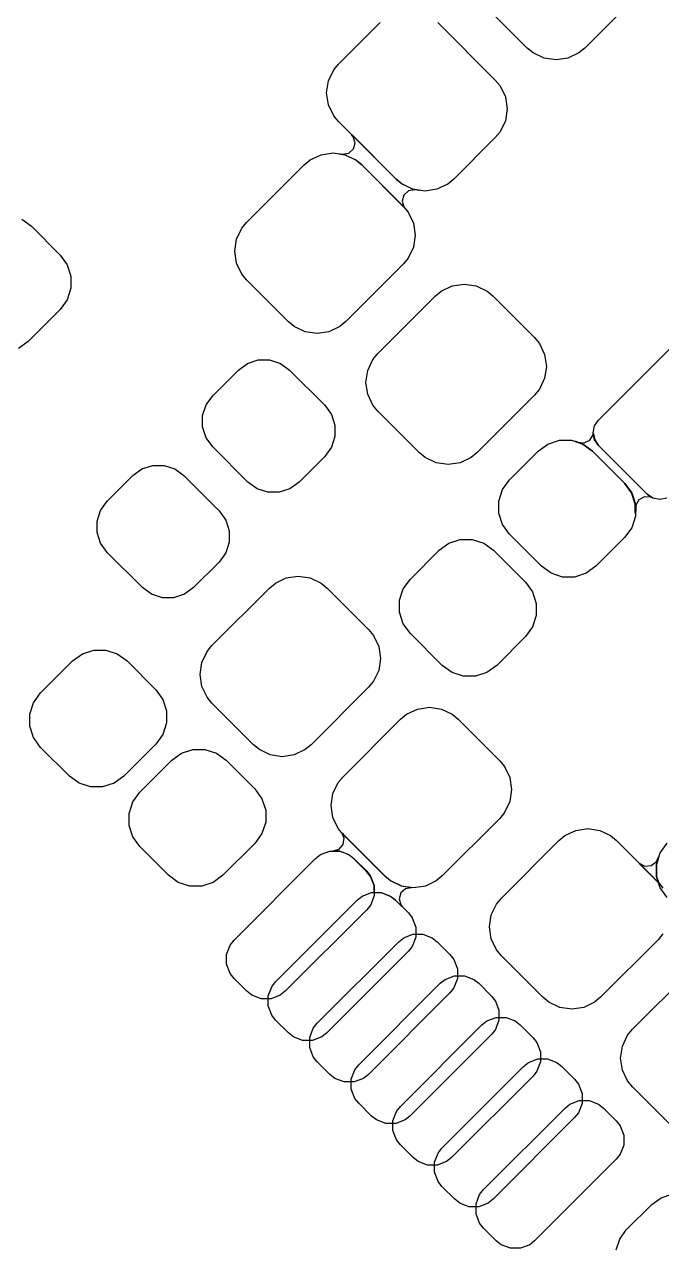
# Model space of a CAD drawing. Extents: x 4.32 to 8.86, y -5.17 to -1.84.
# Drawn here: x 5.364 to 5.641, y -3.654 to -3.121 of the extents above; entities that cross this region are included whole.
import ezdxf

# ---------------------------------------------------------------- set-up
doc = ezdxf.new("R2010")
doc.units = 0
doc.header["$MEASUREMENT"] = 0
doc.layers.add('BLACK', color=7, linetype='CONTINUOUS')

msp = doc.modelspace()

# ---------------------------------------------------------------- linework, layer by layer
at = {"layer": 'BLACK', "linetype": 'CONTINUOUS'}
for p, q in [((5.58248, -3.13155), (5.55742, -3.1065)), ((5.62563, -3.11346), (5.60753, -3.13155)), ((5.50035, -3.13851), (5.51845, -3.12042)), ((5.5435, -3.12042), (5.56856, -3.14547)), ((5.58505, -3.13368), (5.58248, -3.13155)), ((5.60753, -3.13155), (5.60496, -3.13368)), ((5.5898, -3.13596), (5.58505, -3.13368)), ((5.59501, -3.13674), (5.5898, -3.13596)), ((5.60022, -3.13596), (5.59501, -3.13674)), ((5.60496, -3.13368), (5.60022, -3.13596)), ((5.49595, -3.14583), (5.49823, -3.14108)), ((5.49823, -3.14108), (5.50035, -3.13851)), ((5.49517, -3.15104), (5.49595, -3.14583)), ((5.56856, -3.14547), (5.57069, -3.14804)), ((5.49595, -3.15625), (5.49517, -3.15104)), ((5.57069, -3.14804), (5.57297, -3.15279)), ((5.57297, -3.15279), (5.57375, -3.158)), ((5.49823, -3.161), (5.49595, -3.15625)), ((5.57375, -3.158), (5.57297, -3.16321)), ((5.50035, -3.16357), (5.49823, -3.161)), ((5.57297, -3.16321), (5.57069, -3.16796)), ((5.52541, -3.18862), (5.50035, -3.16357)), ((5.57069, -3.16796), (5.56856, -3.17053)), ((5.50611, -3.16937), (5.50618, -3.16932)), ((5.50613, -3.16945), (5.50611, -3.16937)), ((5.50675, -3.17021), (5.50613, -3.16945)), ((5.50618, -3.16932), (5.50624, -3.16934)), ((5.50624, -3.16934), (5.52546, -3.18856)), ((5.50755, -3.17282), (5.50675, -3.17021)), ((5.50681, -3.17545), (5.50755, -3.17282)), ((5.56856, -3.17053), (5.55046, -3.18862)), ((5.48799, -3.18024), (5.49274, -3.17796)), ((5.49274, -3.17796), (5.49795, -3.17717)), ((5.49795, -3.17717), (5.50315, -3.17796)), ((5.50014, -3.17754), (5.50016, -3.17747)), ((5.50021, -3.17759), (5.50014, -3.17754)), ((5.50016, -3.17747), (5.50023, -3.17744)), ((5.50313, -3.17803), (5.50021, -3.17759)), ((5.50023, -3.17744), (5.50206, -3.17768)), ((5.50206, -3.17768), (5.50477, -3.17726)), ((5.50786, -3.1803), (5.50313, -3.17803)), ((5.50315, -3.17796), (5.5079, -3.18024)), ((5.50477, -3.17726), (5.50681, -3.17545)), ((5.46036, -3.20742), (5.48542, -3.18236)), ((5.48542, -3.18236), (5.48799, -3.18024)), ((5.51042, -3.18242), (5.50786, -3.1803)), ((5.5079, -3.18024), (5.51047, -3.18236)), ((5.52851, -3.20051), (5.51042, -3.18242)), ((5.51047, -3.18236), (5.52857, -3.20046)), ((5.52798, -3.19075), (5.52541, -3.18862)), ((5.52546, -3.18856), (5.52802, -3.19068)), ((5.55046, -3.18862), (5.5479, -3.19075)), ((5.53273, -3.19303), (5.52798, -3.19075)), ((5.52802, -3.19068), (5.53275, -3.19295)), ((5.53082, -3.19369), (5.52878, -3.1955)), ((5.53353, -3.19327), (5.53082, -3.19369)), ((5.53794, -3.19381), (5.53273, -3.19303)), ((5.53275, -3.19295), (5.53568, -3.19339)), ((5.53565, -3.19355), (5.53353, -3.19327)), ((5.53573, -3.19352), (5.53565, -3.19355)), ((5.53568, -3.19339), (5.53574, -3.19344)), ((5.53574, -3.19344), (5.53573, -3.19352)), ((5.54315, -3.19303), (5.53794, -3.19381)), ((5.5479, -3.19075), (5.54315, -3.19303)), ((5.52878, -3.1955), (5.52804, -3.19812)), ((5.52804, -3.19812), (5.52882, -3.20064)), ((5.52868, -3.20072), (5.52851, -3.20051)), ((5.52857, -3.20046), (5.53069, -3.20303)), ((5.52872, -3.20074), (5.52868, -3.20072)), ((5.5288, -3.20072), (5.52872, -3.20074)), ((5.52882, -3.20064), (5.5288, -3.20072)), ((5.36244, -3.20602), (5.36668, -3.2091)), ((5.53069, -3.20303), (5.53297, -3.20778)), ((5.36668, -3.2091), (5.37921, -3.22162)), ((5.45596, -3.21474), (5.45824, -3.20999)), ((5.45824, -3.20999), (5.46036, -3.20742)), ((5.53297, -3.20778), (5.53376, -3.21299)), ((5.45517, -3.21995), (5.45596, -3.21474)), ((5.53376, -3.21299), (5.53297, -3.21819)), ((5.37921, -3.22162), (5.38228, -3.22586)), ((5.45596, -3.22515), (5.45517, -3.21995)), ((5.53297, -3.21819), (5.53069, -3.22294)), ((5.38228, -3.22586), (5.3839, -3.23084)), ((5.45824, -3.2299), (5.45596, -3.22515)), ((5.52857, -3.22551), (5.50351, -3.25057)), ((5.53069, -3.22294), (5.52857, -3.22551)), ((5.3839, -3.23084), (5.3839, -3.23607)), ((5.46036, -3.23247), (5.45824, -3.2299)), ((5.47846, -3.25057), (5.46036, -3.23247)), ((5.3839, -3.23607), (5.38228, -3.24105)), ((5.54249, -3.23943), (5.54506, -3.23731)), ((5.54506, -3.23731), (5.54981, -3.23503)), ((5.54981, -3.23503), (5.55501, -3.23424)), ((5.55501, -3.23424), (5.56022, -3.23503)), ((5.56022, -3.23503), (5.56497, -3.23731)), ((5.56497, -3.23731), (5.56754, -3.23943)), ((5.38228, -3.24105), (5.37921, -3.24529)), ((5.51743, -3.26449), (5.54249, -3.23943)), ((5.56754, -3.23943), (5.58564, -3.25753)), ((5.37921, -3.24529), (5.36529, -3.25921)), ((5.48103, -3.25269), (5.47846, -3.25057)), ((5.48578, -3.25497), (5.48103, -3.25269)), ((5.50094, -3.25269), (5.49619, -3.25497)), ((5.50351, -3.25057), (5.50094, -3.25269)), ((5.36529, -3.25921), (5.36105, -3.26228)), ((5.49099, -3.25576), (5.48578, -3.25497)), ((5.49619, -3.25497), (5.49099, -3.25576)), ((5.58564, -3.25753), (5.58776, -3.2601)), ((5.6135, -3.29342), (5.64885, -3.25806)), ((5.51531, -3.26706), (5.51743, -3.26449)), ((5.58776, -3.2601), (5.59004, -3.26485)), ((5.45674, -3.27167), (5.46073, -3.26878)), ((5.46073, -3.26878), (5.46542, -3.26726)), ((5.46542, -3.26726), (5.47034, -3.26726)), ((5.47034, -3.26726), (5.47503, -3.26878)), ((5.47503, -3.26878), (5.47901, -3.27167)), ((5.51303, -3.27181), (5.51531, -3.26706)), ((5.59004, -3.26485), (5.59083, -3.27005)), ((5.44561, -3.28281), (5.45674, -3.27167)), ((5.47901, -3.27167), (5.49433, -3.28699)), ((5.51224, -3.27701), (5.51303, -3.27181)), ((5.59004, -3.27526), (5.58776, -3.28001)), ((5.59083, -3.27005), (5.59004, -3.27526)), ((5.51303, -3.28222), (5.51224, -3.27701)), ((5.58776, -3.28001), (5.58564, -3.28258)), ((5.44271, -3.2868), (5.44561, -3.28281)), ((5.51531, -3.28697), (5.51303, -3.28222)), ((5.58564, -3.28258), (5.56058, -3.30764)), ((5.44119, -3.29148), (5.44271, -3.2868)), ((5.49433, -3.28699), (5.49722, -3.29097)), ((5.49722, -3.29097), (5.49874, -3.29566)), ((5.51743, -3.28954), (5.51531, -3.28697)), ((5.53553, -3.30764), (5.51743, -3.28954)), ((5.44119, -3.29641), (5.44119, -3.29148)), ((5.44271, -3.30109), (5.44119, -3.29641)), ((5.49874, -3.29566), (5.49874, -3.30058)), ((5.61119, -3.29899), (5.61179, -3.29597)), ((5.61179, -3.29597), (5.6135, -3.29342)), ((5.44561, -3.30508), (5.44271, -3.30109)), ((5.49874, -3.30058), (5.49722, -3.30527)), ((5.60971, -3.30215), (5.61114, -3.29982)), ((5.61114, -3.29982), (5.61119, -3.29939)), ((5.61179, -3.302), (5.61119, -3.29899)), ((5.61119, -3.29939), (5.61124, -3.29933)), ((5.61124, -3.29933), (5.61132, -3.29934)), ((5.61132, -3.29934), (5.61135, -3.29938)), ((5.61135, -3.29938), (5.61186, -3.30197)), ((5.61186, -3.30197), (5.61356, -3.30451)), ((5.46092, -3.32039), (5.44561, -3.30508)), ((5.49722, -3.30527), (5.49433, -3.30926)), ((5.57475, -3.31944), (5.58728, -3.30692)), ((5.58728, -3.30692), (5.59151, -3.30384)), ((5.59151, -3.30384), (5.59649, -3.30222)), ((5.59649, -3.30222), (5.60173, -3.30222)), ((5.60173, -3.30222), (5.60671, -3.30384)), ((5.60271, -3.30258), (5.60273, -3.30251)), ((5.60276, -3.30264), (5.60271, -3.30258)), ((5.60273, -3.30251), (5.60279, -3.30249)), ((5.60667, -3.30391), (5.60276, -3.30264)), ((5.60279, -3.30249), (5.60361, -3.3026)), ((5.60361, -3.3026), (5.60363, -3.3026)), ((5.60363, -3.3026), (5.60453, -3.30299)), ((5.60453, -3.30299), (5.60725, -3.30333)), ((5.61089, -3.30698), (5.60667, -3.30391)), ((5.60671, -3.30384), (5.61094, -3.30692)), ((5.60725, -3.30333), (5.60971, -3.30215)), ((5.6248, -3.32089), (5.61089, -3.30698)), ((5.61094, -3.30692), (5.62486, -3.32084)), ((5.6135, -3.30456), (5.61179, -3.302)), ((5.63465, -3.32571), (5.6135, -3.30456)), ((5.61356, -3.30451), (5.6347, -3.32565)), ((5.49433, -3.30926), (5.48319, -3.32039)), ((5.5381, -3.30976), (5.53553, -3.30764)), ((5.54285, -3.31204), (5.5381, -3.30976)), ((5.54805, -3.31283), (5.54285, -3.31204)), ((5.55326, -3.31204), (5.54805, -3.31283)), ((5.55801, -3.30976), (5.55326, -3.31204)), ((5.56058, -3.30764), (5.55801, -3.30976)), ((5.39967, -3.32874), (5.41081, -3.31761)), ((5.41081, -3.31761), (5.4148, -3.31471)), ((5.4148, -3.31471), (5.41948, -3.31319)), ((5.41948, -3.31319), (5.42441, -3.31319)), ((5.42441, -3.31319), (5.42909, -3.31471)), ((5.42909, -3.31471), (5.43308, -3.31761)), ((5.43308, -3.31761), (5.44839, -3.33292)), ((5.46491, -3.32329), (5.46092, -3.32039)), ((5.46959, -3.32481), (5.46491, -3.32329)), ((5.4792, -3.32329), (5.47452, -3.32481)), ((5.48319, -3.32039), (5.4792, -3.32329)), ((5.57167, -3.32368), (5.57475, -3.31944)), ((5.62787, -3.32511), (5.6248, -3.32089)), ((5.62486, -3.32084), (5.62794, -3.32507)), ((5.47452, -3.32481), (5.46959, -3.32481)), ((5.57006, -3.32866), (5.57167, -3.32368)), ((5.62948, -3.33006), (5.62787, -3.32511)), ((5.62794, -3.32507), (5.62956, -3.33005)), ((5.63107, -3.32809), (5.62978, -3.33049)), ((5.63345, -3.32676), (5.63107, -3.32809)), ((5.63619, -3.32693), (5.63345, -3.32676)), ((5.63721, -3.32742), (5.63465, -3.32571)), ((5.6347, -3.32565), (5.6366, -3.32692)), ((5.63653, -3.32706), (5.63619, -3.32693)), ((5.63659, -3.32705), (5.63653, -3.32706)), ((5.63663, -3.32699), (5.63659, -3.32705)), ((5.6366, -3.32692), (5.63663, -3.32699)), ((5.64022, -3.32802), (5.63721, -3.32742)), ((5.64324, -3.32742), (5.64022, -3.32802)), ((5.39526, -3.33742), (5.39678, -3.33273)), ((5.39678, -3.33273), (5.39967, -3.32874)), ((5.44839, -3.33292), (5.45129, -3.33691)), ((5.57006, -3.33389), (5.57006, -3.32866)), ((5.57167, -3.33887), (5.57006, -3.33389)), ((5.62948, -3.33384), (5.62948, -3.33006)), ((5.62951, -3.3339), (5.62948, -3.33384)), ((5.62959, -3.33391), (5.62951, -3.3339)), ((5.62956, -3.33005), (5.62956, -3.33528)), ((5.62963, -3.33385), (5.62959, -3.33391)), ((5.62979, -3.33268), (5.62963, -3.33385)), ((5.62978, -3.33049), (5.62972, -3.33214)), ((5.62972, -3.33214), (5.62979, -3.33266)), ((5.62979, -3.33266), (5.62979, -3.33268)), ((5.39526, -3.34234), (5.39526, -3.33742)), ((5.45129, -3.33691), (5.45281, -3.34159)), ((5.57475, -3.34311), (5.57167, -3.33887)), ((5.62956, -3.33528), (5.62794, -3.34026)), ((5.39678, -3.34703), (5.39526, -3.34234)), ((5.45281, -3.34159), (5.45281, -3.34652)), ((5.58867, -3.35703), (5.57475, -3.34311)), ((5.62486, -3.3445), (5.61233, -3.35703)), ((5.62794, -3.34026), (5.62486, -3.3445)), ((5.39967, -3.35101), (5.39678, -3.34703)), ((5.45281, -3.34652), (5.45129, -3.3512)), ((5.54413, -3.35007), (5.54836, -3.34699)), ((5.54836, -3.34699), (5.55334, -3.34537)), ((5.55334, -3.34537), (5.55858, -3.34537)), ((5.55858, -3.34537), (5.56356, -3.34699)), ((5.56356, -3.34699), (5.56779, -3.35007)), ((5.41499, -3.36633), (5.39967, -3.35101)), ((5.44839, -3.35519), (5.43726, -3.36633)), ((5.45129, -3.3512), (5.44839, -3.35519)), ((5.5316, -3.36259), (5.54413, -3.35007)), ((5.56779, -3.35007), (5.58171, -3.36399)), ((5.59291, -3.3601), (5.58867, -3.35703)), ((5.59789, -3.36172), (5.59291, -3.3601)), ((5.6081, -3.3601), (5.60312, -3.36172)), ((5.61233, -3.35703), (5.6081, -3.3601)), ((5.47029, -3.3665), (5.47286, -3.36437)), ((5.47286, -3.36437), (5.47761, -3.36209)), ((5.47761, -3.36209), (5.48282, -3.36131)), ((5.48282, -3.36131), (5.48803, -3.36209)), ((5.48803, -3.36209), (5.49278, -3.36437)), ((5.49278, -3.36437), (5.49535, -3.3665)), ((5.52852, -3.36683), (5.5316, -3.36259)), ((5.58171, -3.36399), (5.58479, -3.36822)), ((5.60312, -3.36172), (5.59789, -3.36172)), ((5.41897, -3.36922), (5.41499, -3.36633)), ((5.42366, -3.37074), (5.41897, -3.36922)), ((5.42858, -3.37074), (5.42366, -3.37074)), ((5.43327, -3.36922), (5.42858, -3.37074)), ((5.43726, -3.36633), (5.43327, -3.36922)), ((5.44524, -3.39155), (5.47029, -3.3665)), ((5.49535, -3.3665), (5.51344, -3.38459)), ((5.52691, -3.37181), (5.52852, -3.36683)), ((5.58479, -3.36822), (5.58641, -3.3732)), ((5.52691, -3.37704), (5.52691, -3.37181)), ((5.58641, -3.3732), (5.58641, -3.37843)), ((5.52852, -3.38202), (5.52691, -3.37704)), ((5.58641, -3.37843), (5.58479, -3.38341)), ((5.51344, -3.38459), (5.51557, -3.38716)), ((5.51557, -3.38716), (5.51785, -3.39191)), ((5.5316, -3.38626), (5.52852, -3.38202)), ((5.54552, -3.40018), (5.5316, -3.38626)), ((5.58479, -3.38341), (5.58171, -3.38765)), ((5.44311, -3.39412), (5.44524, -3.39155)), ((5.51785, -3.39191), (5.51863, -3.39712)), ((5.58171, -3.38765), (5.56918, -3.40018)), ((5.38461, -3.39825), (5.38885, -3.39517)), ((5.38885, -3.39517), (5.39383, -3.39356)), ((5.39383, -3.39356), (5.39906, -3.39356)), ((5.39906, -3.39356), (5.40404, -3.39517)), ((5.40404, -3.39517), (5.40828, -3.39825)), ((5.44083, -3.39887), (5.44311, -3.39412)), ((5.51863, -3.39712), (5.51785, -3.40233)), ((5.37069, -3.41217), (5.38461, -3.39825)), ((5.40828, -3.39825), (5.4208, -3.41078)), ((5.44005, -3.40408), (5.44083, -3.39887)), ((5.51785, -3.40233), (5.51557, -3.40708)), ((5.54976, -3.40325), (5.54552, -3.40018)), ((5.56918, -3.40018), (5.56495, -3.40325)), ((5.44083, -3.40929), (5.44005, -3.40408)), ((5.51557, -3.40708), (5.51344, -3.40965)), ((5.55473, -3.40487), (5.54976, -3.40325)), ((5.55997, -3.40487), (5.55473, -3.40487)), ((5.56495, -3.40325), (5.55997, -3.40487)), ((5.36762, -3.41641), (5.37069, -3.41217)), ((5.4208, -3.41078), (5.42388, -3.41501)), ((5.44311, -3.41404), (5.44083, -3.40929)), ((5.51344, -3.40965), (5.48839, -3.4347)), ((5.366, -3.42139), (5.36762, -3.41641)), ((5.42388, -3.41501), (5.4255, -3.41999)), ((5.44524, -3.41661), (5.44311, -3.41404)), ((5.46333, -3.4347), (5.44524, -3.41661)), ((5.52993, -3.42144), (5.53468, -3.41916)), ((5.53468, -3.41916), (5.53989, -3.41838)), ((5.53989, -3.41838), (5.5451, -3.41916)), ((5.5451, -3.41916), (5.54985, -3.42144)), ((5.366, -3.42662), (5.366, -3.42139)), ((5.4255, -3.41999), (5.4255, -3.42523)), ((5.50231, -3.44862), (5.52736, -3.42357)), ((5.52736, -3.42357), (5.52993, -3.42144)), ((5.54985, -3.42144), (5.55242, -3.42357)), ((5.55242, -3.42357), (5.57051, -3.44166)), ((5.36762, -3.4316), (5.366, -3.42662)), ((5.4255, -3.42523), (5.42388, -3.43021)), ((5.37069, -3.43583), (5.36762, -3.4316)), ((5.4208, -3.43444), (5.40688, -3.44836)), ((5.42388, -3.43021), (5.4208, -3.43444)), ((5.4659, -3.43683), (5.46333, -3.4347)), ((5.48839, -3.4347), (5.48582, -3.43683)), ((5.38322, -3.44836), (5.37069, -3.43583)), ((5.42776, -3.4414), (5.432, -3.43832)), ((5.432, -3.43832), (5.43698, -3.43671)), ((5.43698, -3.43671), (5.44221, -3.43671)), ((5.44221, -3.43671), (5.44719, -3.43832)), ((5.44719, -3.43832), (5.45143, -3.4414)), ((5.47065, -3.43911), (5.4659, -3.43683)), ((5.47586, -3.43989), (5.47065, -3.43911)), ((5.48107, -3.43911), (5.47586, -3.43989)), ((5.48582, -3.43683), (5.48107, -3.43911)), ((5.41384, -3.45532), (5.42776, -3.4414)), ((5.45143, -3.4414), (5.46395, -3.45393)), ((5.57051, -3.44166), (5.57264, -3.44423)), ((5.57264, -3.44423), (5.57492, -3.44898)), ((5.38746, -3.45144), (5.38322, -3.44836)), ((5.40688, -3.44836), (5.40265, -3.45144)), ((5.50018, -3.45119), (5.50231, -3.44862)), ((5.57492, -3.44898), (5.5757, -3.45419)), ((5.39243, -3.45306), (5.38746, -3.45144)), ((5.39767, -3.45306), (5.39243, -3.45306)), ((5.40265, -3.45144), (5.39767, -3.45306)), ((5.41077, -3.45956), (5.41384, -3.45532)), ((5.46395, -3.45393), (5.46703, -3.45816)), ((5.49712, -3.46115), (5.4979, -3.45594)), ((5.4979, -3.45594), (5.50018, -3.45119)), ((5.5757, -3.45419), (5.57492, -3.4594)), ((5.40915, -3.46454), (5.41077, -3.45956)), ((5.46703, -3.45816), (5.46865, -3.46314)), ((5.4979, -3.46636), (5.49712, -3.46115)), ((5.57492, -3.4594), (5.57264, -3.46415)), ((5.40915, -3.46977), (5.40915, -3.46454)), ((5.46865, -3.46314), (5.46865, -3.46838)), ((5.50018, -3.47111), (5.4979, -3.46636)), ((5.57051, -3.46672), (5.54546, -3.49177)), ((5.57264, -3.46415), (5.57051, -3.46672)), ((5.41077, -3.47475), (5.40915, -3.46977)), ((5.46865, -3.46838), (5.46703, -3.47336)), ((5.50231, -3.47368), (5.50018, -3.47111)), ((5.59885, -3.47424), (5.60359, -3.47196)), ((5.60359, -3.47196), (5.6088, -3.47117)), ((5.6088, -3.47117), (5.61401, -3.47196)), ((5.61401, -3.47196), (5.61876, -3.47424)), ((5.41384, -3.47898), (5.41077, -3.47475)), ((5.46395, -3.47759), (5.45003, -3.49151)), ((5.46703, -3.47336), (5.46395, -3.47759)), ((5.50189, -3.47329), (5.5019, -3.47321)), ((5.50275, -3.47534), (5.50189, -3.47329)), ((5.5019, -3.47321), (5.50197, -3.47318)), ((5.50197, -3.47318), (5.50202, -3.47321)), ((5.50202, -3.47321), (5.50236, -3.47362)), ((5.5204, -3.49177), (5.50231, -3.47368)), ((5.50236, -3.47362), (5.52045, -3.49171)), ((5.50236, -3.47804), (5.50275, -3.47534)), ((5.57122, -3.50142), (5.59628, -3.47636)), ((5.59628, -3.47636), (5.59885, -3.47424)), ((5.61876, -3.47424), (5.62133, -3.47636)), ((5.62133, -3.47636), (5.63943, -3.49446)), ((5.64029, -3.48179), (5.64337, -3.47755)), ((5.42637, -3.49151), (5.41384, -3.47898)), ((5.49036, -3.4842), (5.49251, -3.48251)), ((5.49251, -3.48251), (5.49654, -3.48094)), ((5.49654, -3.48094), (5.50087, -3.48094)), ((5.49791, -3.4809), (5.49796, -3.48087)), ((5.49791, -3.48098), (5.49791, -3.4809)), ((5.49798, -3.48102), (5.49791, -3.48098)), ((5.49796, -3.48087), (5.50058, -3.4801)), ((5.50085, -3.48102), (5.49798, -3.48102)), ((5.50058, -3.4801), (5.50236, -3.47804)), ((5.50487, -3.48256), (5.50085, -3.48102)), ((5.50087, -3.48094), (5.5049, -3.48249)), ((5.50702, -3.48426), (5.50487, -3.48256)), ((5.5049, -3.48249), (5.50707, -3.4842)), ((5.63868, -3.48677), (5.64029, -3.48179)), ((5.45487, -3.5197), (5.49036, -3.4842)), ((5.51258, -3.48982), (5.50702, -3.48426)), ((5.50707, -3.4842), (5.51264, -3.48977)), ((5.63113, -3.48622), (5.63119, -3.48617)), ((5.63116, -3.4863), (5.63113, -3.48622)), ((5.63937, -3.49451), (5.63116, -3.4863)), ((5.63119, -3.48617), (5.63125, -3.48617)), ((5.63125, -3.48617), (5.63366, -3.48749)), ((5.63366, -3.48749), (5.63638, -3.4873)), ((5.63638, -3.4873), (5.63857, -3.48566)), ((5.63857, -3.48566), (5.63914, -3.48468)), ((5.63868, -3.492), (5.63868, -3.48677)), ((5.63982, -3.4835), (5.63875, -3.48678)), ((5.63875, -3.48678), (5.63875, -3.49199)), ((5.63914, -3.48468), (5.63967, -3.48345)), ((5.63967, -3.48345), (5.63973, -3.4834)), ((5.63973, -3.4834), (5.63981, -3.48343)), ((5.63981, -3.48343), (5.63982, -3.4835)), ((5.43061, -3.49459), (5.42637, -3.49151)), ((5.45003, -3.49151), (5.4458, -3.49459)), ((5.51426, -3.49196), (5.51258, -3.48982)), ((5.51264, -3.48977), (5.51433, -3.49192)), ((5.51581, -3.49596), (5.51426, -3.49196)), ((5.51433, -3.49192), (5.51589, -3.49595)), ((5.52297, -3.4939), (5.5204, -3.49177)), ((5.52045, -3.49171), (5.52301, -3.49383)), ((5.54546, -3.49177), (5.54289, -3.4939)), ((5.64029, -3.49698), (5.63868, -3.492)), ((5.63875, -3.49199), (5.63958, -3.49453)), ((5.43558, -3.49621), (5.43061, -3.49459)), ((5.44082, -3.49621), (5.43558, -3.49621)), ((5.4458, -3.49459), (5.44082, -3.49621)), ((5.5106, -3.5006), (5.51464, -3.49904)), ((5.51464, -3.49904), (5.51896, -3.49904)), ((5.51582, -3.49904), (5.51581, -3.49596)), ((5.51583, -3.49908), (5.51582, -3.49904)), ((5.51589, -3.49595), (5.5159, -3.50027)), ((5.51896, -3.49904), (5.523, -3.50059)), ((5.52772, -3.49618), (5.52297, -3.4939)), ((5.52301, -3.49383), (5.52774, -3.4961)), ((5.52946, -3.49732), (5.52742, -3.49913)), ((5.53293, -3.49696), (5.52772, -3.49618)), ((5.52774, -3.4961), (5.53208, -3.49675)), ((5.53208, -3.49691), (5.52946, -3.49732)), ((5.53208, -3.49675), (5.53214, -3.4968)), ((5.53213, -3.49688), (5.53208, -3.49691)), ((5.53214, -3.4968), (5.53213, -3.49688)), ((5.53814, -3.49618), (5.53293, -3.49696)), ((5.54289, -3.4939), (5.53814, -3.49618)), ((5.63944, -3.4946), (5.63937, -3.49451)), ((5.63943, -3.49446), (5.64155, -3.49703)), ((5.63949, -3.49463), (5.63944, -3.4946)), ((5.63956, -3.49461), (5.63949, -3.49463)), ((5.63958, -3.49453), (5.63956, -3.49461)), ((5.64337, -3.50121), (5.64029, -3.49698)), ((5.47296, -3.53779), (5.50846, -3.5023)), ((5.50846, -3.5023), (5.5106, -3.5006)), ((5.51434, -3.50431), (5.51264, -3.50647)), ((5.5159, -3.50027), (5.51434, -3.50431)), ((5.5159, -3.49912), (5.51583, -3.49908)), ((5.51895, -3.49911), (5.5159, -3.49912)), ((5.52296, -3.50066), (5.51895, -3.49911)), ((5.52511, -3.50236), (5.52296, -3.50066)), ((5.523, -3.50059), (5.52516, -3.5023)), ((5.52799, -3.50523), (5.52511, -3.50236)), ((5.52516, -3.5023), (5.53073, -3.50787)), ((5.52742, -3.49913), (5.52668, -3.50175)), ((5.52668, -3.50175), (5.52748, -3.50437)), ((5.52748, -3.50437), (5.5281, -3.50513)), ((5.56682, -3.50874), (5.5691, -3.50399)), ((5.5691, -3.50399), (5.57122, -3.50142)), ((5.51264, -3.50647), (5.47714, -3.54197)), ((5.52805, -3.50525), (5.52799, -3.50523)), ((5.52811, -3.5052), (5.52805, -3.50525)), ((5.5281, -3.50513), (5.52811, -3.5052)), ((5.53073, -3.50787), (5.53243, -3.51001)), ((5.56603, -3.51395), (5.56682, -3.50874)), ((5.53243, -3.51001), (5.53399, -3.51404)), ((5.53399, -3.51404), (5.53399, -3.51837)), ((5.56682, -3.51915), (5.56603, -3.51395)), ((5.45316, -3.52186), (5.45487, -3.5197)), ((5.52655, -3.52039), (5.5287, -3.5187)), ((5.5287, -3.5187), (5.53273, -3.51714)), ((5.53399, -3.51837), (5.53244, -3.52241)), ((5.53273, -3.51714), (5.53706, -3.51713)), ((5.53706, -3.51713), (5.5411, -3.51868)), ((5.5411, -3.51868), (5.54326, -3.52039)), ((5.5691, -3.5239), (5.56682, -3.51915)), ((5.63943, -3.51951), (5.61437, -3.54457)), ((5.64155, -3.51694), (5.63943, -3.51951)), ((5.45161, -3.5259), (5.45316, -3.52186)), ((5.49106, -3.55589), (5.52655, -3.52039)), ((5.53073, -3.52457), (5.49524, -3.56006)), ((5.53244, -3.52241), (5.53073, -3.52457)), ((5.54326, -3.52039), (5.54883, -3.52596)), ((5.57122, -3.52647), (5.5691, -3.5239)), ((5.45161, -3.53022), (5.45161, -3.5259)), ((5.45317, -3.53426), (5.45161, -3.53022)), ((5.54883, -3.52596), (5.55052, -3.52811)), ((5.55052, -3.52811), (5.55208, -3.53214)), ((5.58932, -3.54457), (5.57122, -3.52647)), ((5.45487, -3.5364), (5.45317, -3.53426)), ((5.5468, -3.53679), (5.55083, -3.53523)), ((5.55083, -3.53523), (5.55515, -3.53523)), ((5.55208, -3.53214), (5.55209, -3.53646)), ((5.55515, -3.53523), (5.55919, -3.53678)), ((5.62829, -3.55849), (5.65335, -3.53343)), ((5.46044, -3.54197), (5.45487, -3.5364)), ((5.4697, -3.54399), (5.47126, -3.53996)), ((5.47126, -3.53996), (5.47296, -3.53779)), ((5.50916, -3.57398), (5.54465, -3.53849)), ((5.54465, -3.53849), (5.5468, -3.53679)), ((5.55053, -3.5405), (5.54883, -3.54266)), ((5.55209, -3.53646), (5.55053, -3.5405)), ((5.55919, -3.53678), (5.56135, -3.53849)), ((5.56135, -3.53849), (5.56692, -3.54406)), ((5.4626, -3.54368), (5.46044, -3.54197)), ((5.46664, -3.54523), (5.4626, -3.54368)), ((5.47096, -3.54523), (5.46664, -3.54523)), ((5.46971, -3.54832), (5.4697, -3.54399)), ((5.475, -3.54367), (5.47096, -3.54523)), ((5.47714, -3.54197), (5.475, -3.54367)), ((5.54883, -3.54266), (5.51333, -3.57816)), ((5.56692, -3.54406), (5.56862, -3.5462)), ((5.56862, -3.5462), (5.57018, -3.55024)), ((5.59189, -3.54669), (5.58932, -3.54457)), ((5.59663, -3.54897), (5.59189, -3.54669)), ((5.6118, -3.54669), (5.60705, -3.54897)), ((5.61437, -3.54457), (5.6118, -3.54669)), ((5.47127, -3.55235), (5.46971, -3.54832)), ((5.57018, -3.55024), (5.57018, -3.55456)), ((5.60184, -3.54976), (5.59663, -3.54897)), ((5.60705, -3.54897), (5.60184, -3.54976)), ((5.47296, -3.5545), (5.47127, -3.55235)), ((5.47853, -3.56006), (5.47296, -3.5545)), ((5.48935, -3.55805), (5.49106, -3.55589)), ((5.52725, -3.59208), (5.56275, -3.55658)), ((5.56275, -3.55658), (5.56489, -3.55489)), ((5.56489, -3.55489), (5.56892, -3.55333)), ((5.57018, -3.55456), (5.56863, -3.5586)), ((5.56892, -3.55333), (5.57325, -3.55332)), ((5.57325, -3.55332), (5.57729, -3.55488)), ((5.57729, -3.55488), (5.57945, -3.55658)), ((5.57945, -3.55658), (5.58502, -3.56215)), ((5.4807, -3.56177), (5.47853, -3.56006)), ((5.48473, -3.56333), (5.4807, -3.56177)), ((5.4878, -3.56209), (5.48935, -3.55805)), ((5.4878, -3.56641), (5.4878, -3.56209)), ((5.49309, -3.56176), (5.48906, -3.56332)), ((5.49524, -3.56006), (5.49309, -3.56176)), ((5.56692, -3.56076), (5.53143, -3.59625)), ((5.56863, -3.5586), (5.56692, -3.56076)), ((5.58502, -3.56215), (5.58671, -3.5643)), ((5.62388, -3.56581), (5.62616, -3.56106)), ((5.62616, -3.56106), (5.62829, -3.55849)), ((5.48906, -3.56332), (5.48473, -3.56333)), ((5.48936, -3.57045), (5.4878, -3.56641)), ((5.58671, -3.5643), (5.58827, -3.56833)), ((5.6231, -3.57101), (5.62388, -3.56581)), ((5.49106, -3.57259), (5.48936, -3.57045)), ((5.49663, -3.57816), (5.49106, -3.57259)), ((5.58084, -3.57468), (5.58299, -3.57298)), ((5.58299, -3.57298), (5.58702, -3.57142)), ((5.58828, -3.57266), (5.58672, -3.57669)), ((5.58702, -3.57142), (5.59134, -3.57142)), ((5.58827, -3.56833), (5.58828, -3.57266)), ((5.59134, -3.57142), (5.59538, -3.57297)), ((5.59538, -3.57297), (5.59754, -3.57468)), ((5.62388, -3.57622), (5.6231, -3.57101)), ((5.49879, -3.57987), (5.49663, -3.57816)), ((5.50589, -3.58018), (5.50745, -3.57615)), ((5.50745, -3.57615), (5.50916, -3.57398)), ((5.51333, -3.57816), (5.51119, -3.57986)), ((5.54535, -3.61017), (5.58084, -3.57468)), ((5.58502, -3.57885), (5.54952, -3.61435)), ((5.58672, -3.57669), (5.58502, -3.57885)), ((5.59754, -3.57468), (5.60311, -3.58025)), ((5.62616, -3.58097), (5.62388, -3.57622)), ((5.50283, -3.58142), (5.49879, -3.57987)), ((5.50715, -3.58142), (5.50283, -3.58142)), ((5.5059, -3.58451), (5.50589, -3.58018)), ((5.51119, -3.57986), (5.50715, -3.58142)), ((5.60311, -3.58025), (5.60481, -3.58239)), ((5.60481, -3.58239), (5.60637, -3.58643)), ((5.62829, -3.58354), (5.62616, -3.58097)), ((5.64639, -3.60164), (5.62829, -3.58354)), ((5.50746, -3.58854), (5.5059, -3.58451)), ((5.50916, -3.59069), (5.50746, -3.58854)), ((5.60108, -3.59108), (5.60511, -3.58952)), ((5.60511, -3.58952), (5.60944, -3.58951)), ((5.60637, -3.58643), (5.60637, -3.59075)), ((5.60944, -3.58951), (5.61348, -3.59107)), ((5.51472, -3.59625), (5.50916, -3.59069)), ((5.52399, -3.59828), (5.52554, -3.59424)), ((5.52554, -3.59424), (5.52725, -3.59208)), ((5.56344, -3.62827), (5.59894, -3.59277)), ((5.59894, -3.59277), (5.60108, -3.59108)), ((5.60482, -3.59479), (5.60311, -3.59695)), ((5.60637, -3.59075), (5.60482, -3.59479)), ((5.61348, -3.59107), (5.61564, -3.59277)), ((5.61564, -3.59277), (5.62121, -3.59834)), ((5.51689, -3.59796), (5.51472, -3.59625)), ((5.52092, -3.59952), (5.51689, -3.59796)), ((5.52525, -3.59951), (5.52092, -3.59952)), ((5.52399, -3.6026), (5.52399, -3.59828)), ((5.52928, -3.59795), (5.52525, -3.59951)), ((5.53143, -3.59625), (5.52928, -3.59795)), ((5.60311, -3.59695), (5.56762, -3.63244)), ((5.62121, -3.59834), (5.6229, -3.60049)), ((5.52555, -3.60664), (5.52399, -3.6026)), ((5.6229, -3.60049), (5.62446, -3.60452)), ((5.62446, -3.60452), (5.62447, -3.60885)), ((5.52725, -3.60878), (5.52555, -3.60664)), ((5.53282, -3.61435), (5.52725, -3.60878)), ((5.54364, -3.61234), (5.54535, -3.61017)), ((5.62447, -3.60885), (5.62291, -3.61288)), ((5.53498, -3.61606), (5.53282, -3.61435)), ((5.53902, -3.61761), (5.53498, -3.61606)), ((5.54208, -3.61637), (5.54364, -3.61234)), ((5.54738, -3.61605), (5.54334, -3.61761)), ((5.54952, -3.61435), (5.54738, -3.61605)), ((5.62121, -3.61505), (5.58571, -3.65054)), ((5.62291, -3.61288), (5.62121, -3.61505)), ((5.54334, -3.61761), (5.53902, -3.61761)), ((5.54209, -3.6207), (5.54208, -3.61637)), ((5.54365, -3.62473), (5.54209, -3.6207)), ((5.54535, -3.62688), (5.54365, -3.62473)), ((5.55091, -3.63244), (5.54535, -3.62688)), ((5.56018, -3.63447), (5.56173, -3.63043)), ((5.56173, -3.63043), (5.56344, -3.62827)), ((5.63674, -3.63467), (5.64073, -3.63178)), ((5.64073, -3.63178), (5.64542, -3.63026)), ((5.55308, -3.63415), (5.55091, -3.63244)), ((5.55711, -3.63571), (5.55308, -3.63415)), ((5.56144, -3.6357), (5.55711, -3.63571)), ((5.56018, -3.63879), (5.56018, -3.63447)), ((5.56547, -3.63414), (5.56144, -3.6357)), ((5.56762, -3.63244), (5.56547, -3.63414)), ((5.62561, -3.64581), (5.63674, -3.63467)), ((5.56174, -3.64283), (5.56018, -3.63879)), ((5.56344, -3.64497), (5.56174, -3.64283)), ((5.56901, -3.65054), (5.56344, -3.64497)), ((5.62271, -3.6498), (5.62561, -3.64581)), ((5.57117, -3.65225), (5.56901, -3.65054)), ((5.57521, -3.6538), (5.57117, -3.65225)), ((5.58357, -3.65224), (5.57953, -3.6538)), ((5.58571, -3.65054), (5.58357, -3.65224)), ((5.62119, -3.65448), (5.62271, -3.6498)), ((5.57953, -3.6538), (5.57521, -3.6538))]:
    msp.add_line(p, q, dxfattribs=at)

doc.saveas('drawing.dxf')
